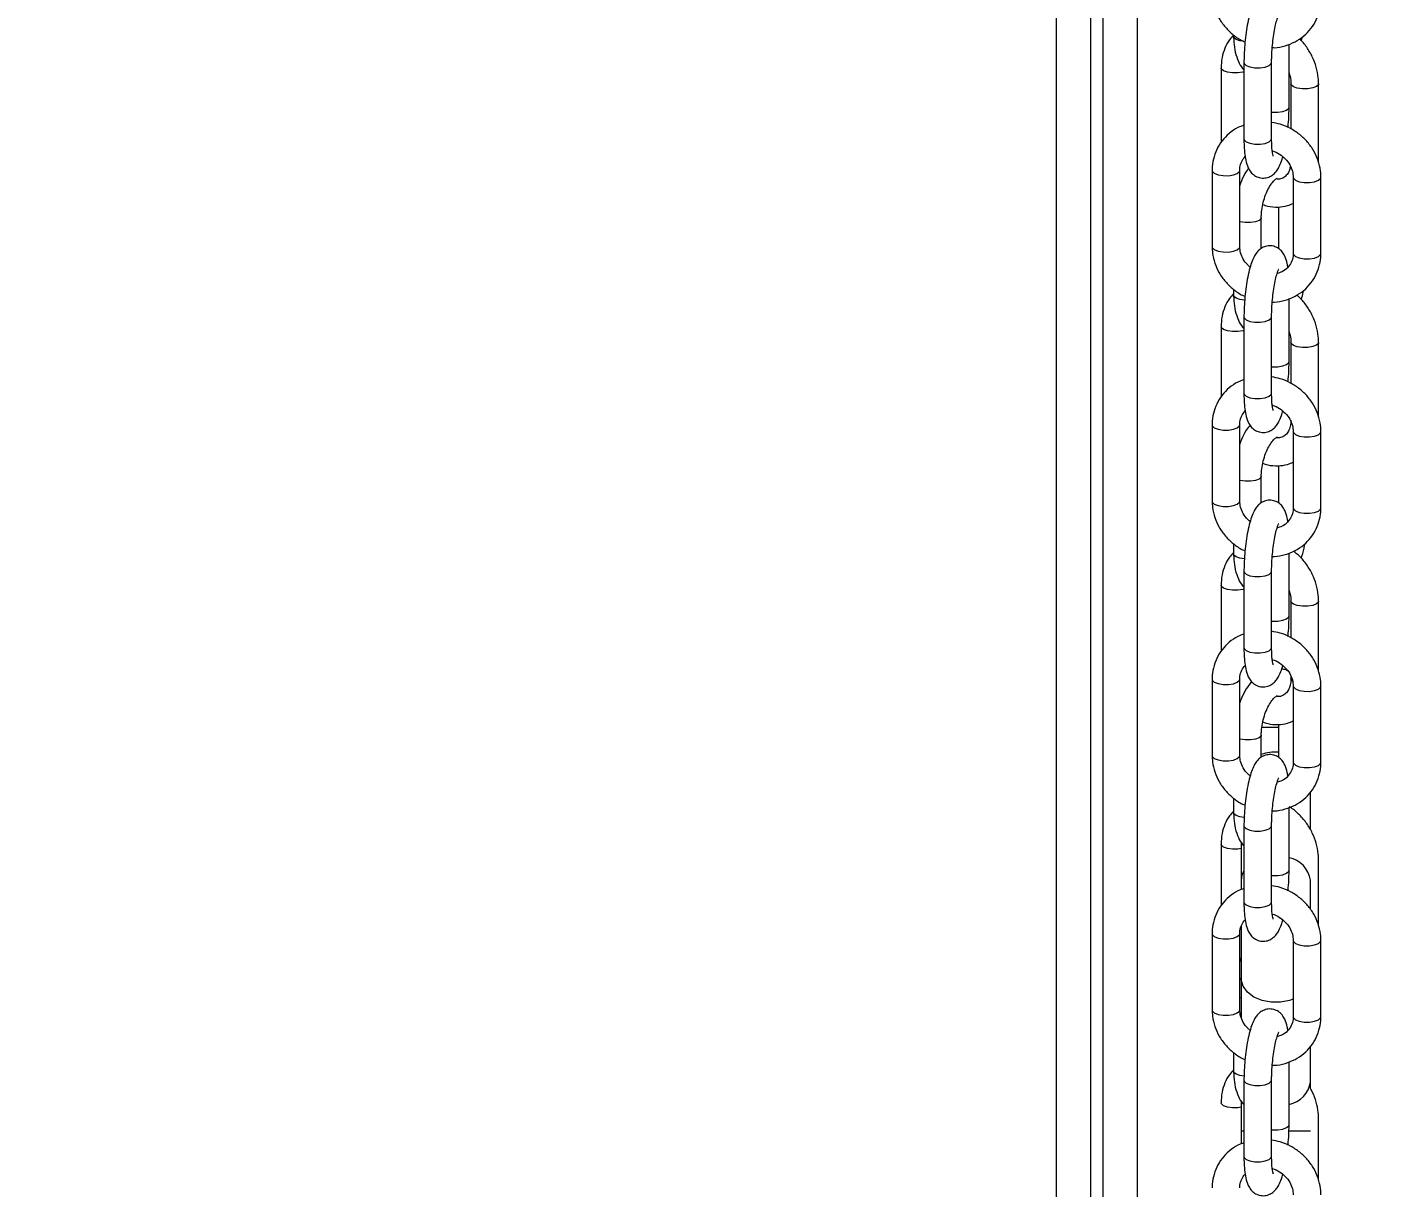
# Model space of a CAD drawing. Header units: millimetres. Extents: x -9110 to 8278, y -6387 to 5914.
# Drawn here: x -2328.6 to -2133, y -383.5 to -215.6 of the extents above; entities that cross this region are included whole.
import ezdxf

# ---------------------------------------------------------------- set-up
doc = ezdxf.new("R2010")
doc.units = ezdxf.units.MM
for name, color, linetype in [('DIKOM_ОБЪЕКТ', 7, 'Continuous'), ('DIKOM_РАЗМЕР_ЗОНА', 7, 'Continuous'), ('DIKOM_РАЗМЕР_ОБЪЕКТА', 7, 'Continuous')]:
    doc.layers.add(name, color=color, linetype=linetype)
doc.styles.add('style1', font='arial.ttf', dxfattribs={"width": 0.8})
doc.dimstyles.new('1-50', dxfattribs={"dimtxt": 300, "dimasz": 200, "dimexe": 100, "dimexo": 0, "dimgap": 100, "dimtad": 1, "dimtxsty": 'style1', "dimcen": 200, "dimclrd": 7, "dimclre": 7, "dimclrt": 7, "dimadec": 1, "dimazin": 2, "dimtfac": 1, "dimtmove": 0, "dimatfit": 2, "dimfxl": 0, "dimlwd": 25, "dimlwe": 18, "dimarcsym": 0})

# ---------------------------------------------------------------- blocks, each defined once
blk = doc.blocks.new('*D9')
at = {"layer": 'Defpoints', "color": 0, "transparency": 16777216}
for p in [(-2194.75, 3914.39), (-7206.95, -3406.45), (-367.75, -3406.45)]:
    blk.add_point(p, dxfattribs=at)
at = {"layer": 'DIKOM_РАЗМЕР_ОБЪЕКТА', "color": 7, "lineweight": 18, "transparency": 16777216}
for p, q in [((-2194.75, 3914.39), (-7306.95, 3914.39)), ((-367.75, -3406.45), (-7306.95, -3406.45))]:
    blk.add_line(p, q, dxfattribs=at)
at = {"layer": 'DIKOM_РАЗМЕР_ОБЪЕКТА', "color": 7, "lineweight": 25, "transparency": 16777216}
blk.add_line((-7206.95, 3714.39), (-7206.95, -3206.45), dxfattribs=at)
at = {"layer": 'DIKOM_РАЗМЕР_ОБЪЕКТА', "color": 7, "transparency": 16777216}
for points in [[(-7240.28, 3714.39), (-7173.61, 3714.39), (-7206.95, 3914.39)], [(-7240.28, -3206.45), (-7173.61, -3206.45), (-7206.95, -3406.45)]]:
    blk.add_solid(points, dxfattribs=at)
at = {"layer": 'DIKOM_РАЗМЕР_ОБЪЕКТА', "color": 7, "transparency": 16777216, "insert": (-7460.22, 292.26), "char_height": 300, "attachment_point": 5, "rotation": 90, "style": 'style1'}
blk.add_mtext('7300', dxfattribs=at)
blk = doc.blocks.new('*D10')
at = {"layer": 'Defpoints', "color": 0, "transparency": 16777216}
for p in [(-3851.31, 5914.39), (-8660.16, -5406.45), (-497.85, -5406.45)]:
    blk.add_point(p, dxfattribs=at)
at = {"layer": 'DIKOM_РАЗМЕР_ЗОНА', "color": 7, "lineweight": 18, "transparency": 16777216}
for p, q in [((-3851.31, 5914.39), (-8760.16, 5914.39)), ((-497.85, -5406.45), (-8760.16, -5406.45))]:
    blk.add_line(p, q, dxfattribs=at)
at = {"layer": 'DIKOM_РАЗМЕР_ЗОНА', "color": 7, "lineweight": 25, "transparency": 16777216}
blk.add_line((-8660.16, 5714.39), (-8660.16, -5206.45), dxfattribs=at)
at = {"layer": 'DIKOM_РАЗМЕР_ЗОНА', "color": 7, "transparency": 16777216}
for points in [[(-8693.49, 5714.39), (-8626.83, 5714.39), (-8660.16, 5914.39)], [(-8693.49, -5206.45), (-8626.83, -5206.45), (-8660.16, -5406.45)]]:
    blk.add_solid(points, dxfattribs=at)
at = {"layer": 'DIKOM_РАЗМЕР_ЗОНА', "color": 7, "transparency": 16777216, "insert": (-8913.43, 268.46), "char_height": 300, "attachment_point": 5, "rotation": 90, "style": 'style1'}
blk.add_mtext('11300', dxfattribs=at)
blk = doc.blocks.new('*D11')
at = {"layer": 'Defpoints', "color": 0, "transparency": 16777216}
for p in [(-6509.94, 303.97), (6278.2, -1263.03), (6278.2, -4309.96)]:
    blk.add_point(p, dxfattribs=at)
at = {"layer": 'DIKOM_РАЗМЕР_ОБЪЕКТА', "color": 7, "lineweight": 18, "transparency": 16777216}
for p, q in [((-6509.94, 303.97), (-6509.94, -4409.96)), ((6278.2, -1263.03), (6278.2, -4409.96))]:
    blk.add_line(p, q, dxfattribs=at)
at = {"layer": 'DIKOM_РАЗМЕР_ОБЪЕКТА', "color": 7, "lineweight": 25, "transparency": 16777216}
blk.add_line((-6309.94, -4309.96), (6078.2, -4309.96), dxfattribs=at)
at = {"layer": 'DIKOM_РАЗМЕР_ОБЪЕКТА', "color": 7, "transparency": 16777216}
for points in [[(-6309.94, -4276.63), (-6309.94, -4343.29), (-6509.94, -4309.96)], [(6078.2, -4276.63), (6078.2, -4343.29), (6278.2, -4309.96)]]:
    blk.add_solid(points, dxfattribs=at)
at = {"layer": 'DIKOM_РАЗМЕР_ОБЪЕКТА', "color": 7, "transparency": 16777216, "insert": (-27.26, -4056.79), "char_height": 300, "attachment_point": 5, "style": 'style1'}
blk.add_mtext('12800', dxfattribs=at)

msp = doc.modelspace()

# ---------------------------------------------------------------- linework, layer by layer
at = {"layer": 'DIKOM_ОБЪЕКТ', "color": 7, "linetype": 'Continuous', "lineweight": 15}
for p, q in [((-2173.084, 1853.969), (-2173.084, -1346.032)), ((-2168.084, -1346.032), (-2168.084, 1853.969)), ((-2179.816, 3.968), (-2179.816, -396.52)), ((-2174.816, -1746.032), (-2174.816, 3.968)), ((-2154.183, -216.734), (-2154.183, -216.964)), ((-2146.167, -227.14), (-2146.167, -218.064)), ((-2152.689, -220.711), (-2152.689, -231.747)), ((-2148.688, -231.747), (-2148.688, -220.711)), ((-2156.001, -221.513), (-2156.001, -232.296)), ((-2145.895, -223.803), (-2145.895, -230.313)), ((-2141.895, -235.026), (-2141.895, -223.803)), ((-2157.294, -236.306), (-2157.294, -247.342)), ((-2153.294, -247.342), (-2153.294, -236.306)), ((-2145.562, -237.296), (-2145.562, -248.332)), ((-2141.562, -248.332), (-2141.562, -237.296)), ((-2147.712, -241.597), (-2147.712, -247.589)), ((-2150.183, -247.611), (-2150.183, -243.152)), ((-2153.339, -247.507), (-2153.294, -247.342)), ((-2154.183, -253.521), (-2154.183, -254.375)), ((-2146.167, -263.926), (-2146.167, -254.85)), ((-2152.689, -257.498), (-2152.689, -268.534)), ((-2148.688, -268.534), (-2148.688, -257.498)), ((-2156.001, -258.925), (-2156.001, -269.083)), ((-2145.895, -261.215), (-2145.895, -267.099)), ((-2141.895, -271.979), (-2141.895, -261.215)), ((-2157.294, -273.092), (-2157.294, -284.128)), ((-2153.294, -284.128), (-2153.294, -273.092)), ((-2145.562, -274.082), (-2145.562, -285.118)), ((-2141.562, -285.118), (-2141.562, -274.082)), ((-2147.712, -279.009), (-2147.712, -284.376)), ((-2150.183, -284.397), (-2150.183, -280.564)), ((-2153.339, -284.293), (-2153.294, -284.128)), ((-2154.183, -290.308), (-2154.183, -291.787)), ((-2146.167, -300.713), (-2146.167, -291.637)), ((-2152.689, -294.284), (-2152.689, -305.32)), ((-2148.688, -305.32), (-2148.688, -294.284)), ((-2156.001, -296.337), (-2156.001, -305.87)), ((-2145.895, -298.627), (-2145.895, -303.886)), ((-2141.895, -308.765), (-2141.895, -298.627)), ((-2152.476, -308.019), (-2152.609, -308.069)), ((-2157.294, -309.879), (-2157.294, -320.915)), ((-2153.294, -320.915), (-2153.294, -309.879)), ((-2145.895, -309.478), (-2145.895, -309.85)), ((-2145.562, -310.869), (-2145.562, -321.905)), ((-2141.562, -321.905), (-2141.562, -310.869)), ((-2147.712, -316.421), (-2147.712, -321.162)), ((-2150.183, -321.184), (-2150.183, -317.976)), ((-2147.712, -316.889), (-2150.108, -316.889)), ((-2153.339, -321.08), (-2153.294, -320.915)), ((-2143.084, -331.661), (-2143.084, -326.241)), ((-2154.183, -327.095), (-2154.183, -329.199)), ((-2146.167, -337.5), (-2146.167, -328.424)), ((-2152.689, -331.071), (-2152.689, -342.107)), ((-2148.688, -342.107), (-2148.688, -331.071)), ((-2156.001, -333.749), (-2156.001, -342.656)), ((-2153.084, -333.453), (-2153.084, -338.961)), ((-2141.895, -345.552), (-2141.895, -336.038)), ((-2153.084, -338.961), (-2153.084, -340.204)), ((-2143.084, -343.174), (-2143.084, -338.961)), ((-2153.084, -345.601), (-2153.084, -353.103)), ((-2157.294, -346.666), (-2157.294, -357.702)), ((-2153.294, -357.702), (-2153.294, -346.666)), ((-2145.562, -347.656), (-2145.562, -358.692)), ((-2141.562, -358.692), (-2141.562, -347.656)), ((-2153.084, -350.148), (-2153.294, -350.714)), ((-2153.084, -353.103), (-2153.084, -358.802)), ((-2153.339, -357.867), (-2153.294, -357.702)), ((-2143.084, -368.103), (-2143.084, -363.028)), ((-2154.183, -363.881), (-2154.183, -366.611)), ((-2146.167, -374.286), (-2146.167, -365.21)), ((-2152.689, -367.858), (-2152.689, -378.894)), ((-2148.688, -378.894), (-2148.688, -367.858)), ((-2143.084, -369.055), (-2143.084, -368.103)), ((-2153.084, -370.864), (-2153.084, -375.174)), ((-2141.895, -382.339), (-2141.895, -373.45)), ((-2153.084, -375.174), (-2153.084, -377.092)), ((-2153.084, -375.174), (-2152.689, -375.174)), ((-2146.167, -375.174), (-2143.084, -375.174))]:
    msp.add_line(p, q, dxfattribs=at)
at = {"layer": 'DIKOM_ОБЪЕКТ', "color": 7, "linetype": 'Continuous', "lineweight": 15, "flags": 128}
for points in [[(-2152.772, -217.64), (-2153.261, -217.56), (-2153.824, -217.368), (-2154.136, -217.115), (-2154.183, -216.964)], [(-2152.689, -220.71), (-2152.656, -220.852), (-2152.368, -221.137), (-2151.825, -221.357), (-2151.109, -221.479)], [(-2151.109, -221.479), (-2150.328, -221.483), (-2149.603, -221.37), (-2149.043, -221.157), (-2148.733, -220.876), (-2148.688, -220.71)], [(-2152.689, -222.047), (-2152.857, -222.094), (-2153.572, -222.204), (-2154.352, -222.21), (-2155.079, -222.109), (-2155.642, -221.918), (-2155.954, -221.665), (-2156.001, -221.513)], [(-2141.895, -223.802), (-2141.926, -223.927), (-2142.21, -224.184), (-2142.751, -224.383), (-2143.466, -224.494), (-2144.246, -224.499), (-2144.973, -224.399), (-2145.536, -224.207), (-2145.848, -223.954), (-2145.895, -223.807)], [(-2148.688, -227.898), (-2148.588, -227.908), (-2147.807, -227.912), (-2147.082, -227.799), (-2146.522, -227.586), (-2146.212, -227.305), (-2146.167, -227.14)], [(-2152.689, -231.747), (-2152.656, -231.888), (-2152.368, -232.173), (-2151.825, -232.393), (-2151.109, -232.515), (-2150.328, -232.519), (-2149.603, -232.407), (-2149.043, -232.193), (-2148.733, -231.912), (-2148.688, -231.747)], [(-2157.294, -236.306), (-2157.262, -236.447), (-2156.974, -236.732), (-2156.43, -236.952), (-2155.714, -237.073), (-2154.934, -237.078), (-2154.209, -236.965), (-2153.649, -236.752), (-2153.339, -236.471), (-2153.294, -236.315)], [(-2145.562, -237.302), (-2145.529, -237.437), (-2145.242, -237.722), (-2144.698, -237.942), (-2143.982, -238.063), (-2143.202, -238.068), (-2142.476, -237.955), (-2141.916, -237.742), (-2141.607, -237.461), (-2141.562, -237.296)], [(-2150.183, -243.153), (-2150.214, -243.276), (-2150.499, -243.533), (-2151.039, -243.733), (-2151.755, -243.843), (-2152.535, -243.849), (-2153.261, -243.748), (-2153.294, -243.74)], [(-2157.294, -247.342), (-2157.262, -247.483), (-2156.974, -247.768), (-2156.43, -247.988), (-2155.714, -248.109), (-2154.934, -248.114), (-2154.209, -248.001), (-2153.649, -247.788), (-2153.339, -247.507)], [(-2145.562, -248.332), (-2145.529, -248.473), (-2145.242, -248.758), (-2144.698, -248.978), (-2143.982, -249.099), (-2143.202, -249.104), (-2142.476, -248.991), (-2141.916, -248.778), (-2141.607, -248.497), (-2141.562, -248.332)], [(-2152.587, -255.069), (-2153.261, -254.971), (-2153.824, -254.78), (-2154.136, -254.527), (-2154.183, -254.375)], [(-2152.689, -257.497), (-2152.656, -257.639), (-2152.368, -257.924), (-2151.825, -258.144), (-2151.109, -258.265)], [(-2151.109, -258.265), (-2150.328, -258.27), (-2149.603, -258.157), (-2149.043, -257.944), (-2148.733, -257.663), (-2148.688, -257.496)], [(-2152.689, -259.459), (-2152.857, -259.506), (-2153.572, -259.616), (-2154.352, -259.622), (-2155.079, -259.521), (-2155.642, -259.33), (-2155.954, -259.077), (-2156.001, -258.925)], [(-2141.895, -261.214), (-2141.926, -261.339), (-2142.21, -261.596), (-2142.751, -261.795), (-2143.466, -261.906), (-2144.246, -261.911), (-2144.973, -261.811), (-2145.536, -261.619), (-2145.848, -261.366), (-2145.895, -261.218)], [(-2148.688, -264.685), (-2148.588, -264.694), (-2147.807, -264.699), (-2147.082, -264.586), (-2146.522, -264.373), (-2146.212, -264.091), (-2146.167, -263.926)], [(-2152.689, -268.534), (-2152.656, -268.675), (-2152.368, -268.96), (-2151.825, -269.18), (-2151.109, -269.301), (-2150.328, -269.306), (-2149.603, -269.193), (-2149.043, -268.98), (-2148.733, -268.699), (-2148.688, -268.534)], [(-2157.294, -273.092), (-2157.262, -273.234), (-2156.974, -273.519), (-2156.43, -273.739), (-2155.714, -273.86), (-2154.934, -273.865), (-2154.209, -273.752), (-2153.649, -273.539), (-2153.339, -273.257), (-2153.294, -273.102)], [(-2145.562, -274.089), (-2145.529, -274.224), (-2145.242, -274.509), (-2144.698, -274.729), (-2143.982, -274.85), (-2143.202, -274.855), (-2142.476, -274.742), (-2141.916, -274.529), (-2141.607, -274.247), (-2141.562, -274.083)], [(-2150.183, -280.565), (-2150.214, -280.688), (-2150.499, -280.945), (-2151.039, -281.144), (-2151.755, -281.255), (-2152.535, -281.261), (-2153.261, -281.16), (-2153.294, -281.152)], [(-2157.294, -284.128), (-2157.262, -284.27), (-2156.974, -284.555), (-2156.43, -284.775), (-2155.714, -284.896), (-2154.934, -284.901), (-2154.209, -284.788), (-2153.649, -284.575), (-2153.339, -284.293)], [(-2145.562, -285.118), (-2145.529, -285.26), (-2145.242, -285.545), (-2144.698, -285.765), (-2143.982, -285.886), (-2143.202, -285.891), (-2142.476, -285.778), (-2141.916, -285.565), (-2141.607, -285.283), (-2141.562, -285.118)], [(-2152.625, -292.478), (-2153.261, -292.383), (-2153.824, -292.192), (-2154.136, -291.939), (-2154.183, -291.787)], [(-2152.689, -294.284), (-2152.656, -294.426), (-2152.368, -294.711), (-2151.825, -294.931), (-2151.109, -295.052)], [(-2151.109, -295.052), (-2150.328, -295.057), (-2149.603, -294.944), (-2149.043, -294.731), (-2148.733, -294.449), (-2148.688, -294.283)], [(-2152.689, -296.871), (-2152.857, -296.918), (-2153.572, -297.028), (-2154.352, -297.034), (-2155.079, -296.933), (-2155.642, -296.742), (-2155.954, -296.489), (-2156.001, -296.337)], [(-2141.895, -298.626), (-2141.926, -298.751), (-2142.21, -299.008), (-2142.751, -299.207), (-2143.466, -299.318), (-2144.246, -299.323), (-2144.973, -299.223), (-2145.536, -299.031), (-2145.848, -298.778), (-2145.895, -298.63)], [(-2148.688, -301.471), (-2148.588, -301.481), (-2147.807, -301.486), (-2147.082, -301.373), (-2146.522, -301.159), (-2146.212, -300.878), (-2146.167, -300.713)], [(-2152.689, -305.32), (-2152.656, -305.462), (-2152.368, -305.747), (-2151.825, -305.967), (-2151.109, -306.088), (-2150.328, -306.093), (-2149.603, -305.98), (-2149.043, -305.767), (-2148.733, -305.485), (-2148.688, -305.32)], [(-2157.294, -309.879), (-2157.262, -310.02), (-2156.974, -310.305), (-2156.43, -310.525), (-2155.714, -310.647), (-2154.934, -310.652), (-2154.209, -310.539), (-2153.649, -310.325), (-2153.339, -310.044), (-2153.294, -309.889)], [(-2145.693, -310.16), (-2145.848, -310.002), (-2145.895, -309.85)], [(-2145.562, -310.875), (-2145.529, -311.01), (-2145.242, -311.295), (-2144.698, -311.515), (-2143.982, -311.637), (-2143.202, -311.642), (-2142.476, -311.529), (-2141.916, -311.315), (-2141.607, -311.034), (-2141.562, -310.869)], [(-2150.183, -317.976), (-2150.214, -318.1), (-2150.499, -318.357), (-2151.039, -318.556), (-2151.755, -318.667), (-2152.535, -318.672), (-2153.261, -318.572), (-2153.294, -318.564)], [(-2157.294, -320.915), (-2157.262, -321.056), (-2156.974, -321.341), (-2156.43, -321.561), (-2155.714, -321.683), (-2154.934, -321.688), (-2154.209, -321.575), (-2153.649, -321.361), (-2153.339, -321.08)], [(-2145.562, -321.905), (-2145.529, -322.046), (-2145.242, -322.331), (-2144.698, -322.551), (-2143.982, -322.673), (-2143.202, -322.678), (-2142.476, -322.565), (-2141.916, -322.351), (-2141.607, -322.07), (-2141.562, -321.905)], [(-2152.662, -329.886), (-2153.261, -329.795), (-2153.824, -329.604), (-2154.136, -329.351), (-2154.183, -329.199)], [(-2152.689, -331.071), (-2152.656, -331.212), (-2152.368, -331.497), (-2151.825, -331.717), (-2151.109, -331.839)], [(-2151.109, -331.839), (-2150.328, -331.844), (-2149.603, -331.731), (-2149.043, -331.517), (-2148.733, -331.236), (-2148.688, -331.07)], [(-2153.084, -334.378), (-2153.572, -334.44), (-2154.352, -334.446), (-2155.079, -334.345), (-2155.642, -334.154), (-2155.954, -333.901), (-2156.001, -333.749)], [(-2152.689, -337.583), (-2152.979, -338.241), (-2153.084, -338.961)], [(-2148.688, -338.258), (-2148.588, -338.268), (-2147.807, -338.272), (-2147.082, -338.159), (-2146.522, -337.946), (-2146.212, -337.665), (-2146.167, -337.5)], [(-2152.689, -342.107), (-2152.656, -342.248), (-2152.368, -342.533), (-2151.825, -342.753), (-2151.109, -342.875), (-2150.328, -342.88), (-2149.603, -342.767), (-2149.043, -342.553), (-2148.733, -342.272), (-2148.688, -342.107)], [(-2157.294, -346.666), (-2157.262, -346.807), (-2156.974, -347.092), (-2156.43, -347.312), (-2155.714, -347.434), (-2154.934, -347.438), (-2154.209, -347.325), (-2153.649, -347.112), (-2153.339, -346.831), (-2153.294, -346.676)], [(-2145.562, -347.662), (-2145.529, -347.797), (-2145.242, -348.082), (-2144.698, -348.302), (-2143.982, -348.424), (-2143.202, -348.428), (-2142.476, -348.315), (-2141.916, -348.102), (-2141.607, -347.821), (-2141.562, -347.656)], [(-2145.562, -356.156), (-2146.092, -356.345), (-2147.403, -356.605), (-2148.765, -356.605), (-2150.076, -356.345), (-2151.239, -355.845), (-2152.168, -355.142), (-2152.795, -354.287), (-2153.072, -353.344), (-2153.084, -353.103)], [(-2157.294, -357.702), (-2157.262, -357.843), (-2156.974, -358.128), (-2156.43, -358.348), (-2155.714, -358.47), (-2154.934, -358.474), (-2154.209, -358.361), (-2153.649, -358.148), (-2153.339, -357.867)], [(-2153.084, -356.02), (-2153.261, -355.984), (-2153.294, -355.976)], [(-2145.562, -358.692), (-2145.529, -358.833), (-2145.242, -359.118), (-2144.698, -359.338), (-2143.982, -359.46), (-2143.202, -359.464), (-2142.476, -359.351), (-2141.916, -359.138), (-2141.607, -358.857), (-2141.562, -358.692)], [(-2152.678, -367.297), (-2153.261, -367.207), (-2153.824, -367.016), (-2154.136, -366.763), (-2154.183, -366.611)], [(-2152.689, -367.857), (-2152.656, -367.999), (-2152.368, -368.284), (-2151.825, -368.504), (-2151.109, -368.626)], [(-2151.109, -368.626), (-2150.328, -368.63), (-2149.603, -368.517), (-2149.043, -368.304), (-2148.733, -368.023), (-2148.688, -367.856)], [(-2153.084, -371.79), (-2153.572, -371.852), (-2154.352, -371.858), (-2155.079, -371.757), (-2155.642, -371.565), (-2155.954, -371.312), (-2156.001, -371.161)], [(-2148.688, -375.045), (-2148.588, -375.054), (-2147.807, -375.059), (-2147.082, -374.946), (-2146.522, -374.733), (-2146.212, -374.451), (-2146.167, -374.287)], [(-2152.689, -378.894), (-2152.656, -379.035), (-2152.368, -379.32), (-2151.825, -379.54), (-2151.109, -379.662), (-2150.328, -379.666), (-2149.603, -379.553), (-2149.043, -379.34), (-2148.733, -379.059), (-2148.688, -378.894)]]:
    msp.add_lwpolyline(points, dxfattribs=at)
at = {"layer": 'DIKOM_ОБЪЕКТ', "color": 7, "linetype": 'Continuous', "lineweight": 15}
for centre, radius, start, end in [((-2148.099, -327.207), 6.783, 86.7291, 107.88828), ((-2146.912, -339.487), 3.864, 7.82728, 78.89074), ((-2146.883, -367.603), 3.832, 280.76769, 352.5143)]:
    msp.add_arc(centre, radius, start, end, dxfattribs=at)
for points, knots in [([(-2157.294, -210.555), (-2157.282, -210.86), (-2157.252, -211.664), (-2156.942, -212.956), (-2156.308, -214.361), (-2155.403, -215.645), (-2154.25, -216.731), (-2153.269, -217.439), (-2152.654, -217.685), (-2152.532, -217.734)], [0, 0, 0, 0, 0.1034981, 0.2724711, 0.4422118, 0.6130401, 0.7848856, 0.9575586, 1, 1, 1, 1]), ([(-2146.344, -213.542), (-2146.369, -213.363), (-2146.451, -212.75), (-2146.669, -212.063), (-2147.105, -211.31), (-2147.659, -210.783), (-2148.379, -210.45), (-2149.186, -210.393), (-2149.918, -210.61), (-2150.487, -210.995), (-2150.914, -211.47), (-2151.28, -212.071), (-2151.611, -212.866), (-2151.933, -213.953), (-2152.212, -215.259), (-2152.433, -216.697), (-2152.589, -218.17), (-2152.674, -219.532), (-2152.684, -220.353), (-2152.689, -220.711)], [0, 0, 0, 0, 0.037019, 0.1265021, 0.1778203, 0.2220512, 0.2669672, 0.3125332, 0.3565663, 0.3970912, 0.439531, 0.4901007, 0.561092, 0.6378542, 0.7180018, 0.7939571, 0.8684656, 0.9426331, 1, 1, 1, 1]), ([(-2148.592, -218.559), (-2148.486, -218.563), (-2147.853, -218.584), (-2146.721, -218.324), (-2145.281, -217.771), (-2144.013, -216.919), (-2142.968, -215.839), (-2142.187, -214.57), (-2141.705, -213.191), (-2141.567, -212.159), (-2141.563, -211.616), (-2141.562, -211.545)], [0, 0, 0, 0, 0.0279983, 0.1673502, 0.306143, 0.4440078, 0.5808174, 0.716613, 0.8517532, 0.980558, 1, 1, 1, 1]), ([(-2148.688, -220.711), (-2148.687, -220.505), (-2148.682, -219.907), (-2148.627, -218.835), (-2148.507, -217.551), (-2148.334, -216.325), (-2148.127, -215.254), (-2147.911, -214.452), (-2147.756, -213.999), (-2147.65, -213.815), (-2147.674, -213.847), (-2147.677, -213.851)], [0, 0, 0, 0, 0.0749058, 0.2172407, 0.3608974, 0.5046065, 0.6464117, 0.7839704, 0.8937932, 0.9849867, 1, 1, 1, 1]), ([(-2154.183, -216.754), (-2154.389, -216.97), (-2154.908, -217.513), (-2155.474, -218.613), (-2155.918, -219.99), (-2155.973, -220.995), (-2156.001, -221.513)], [0, 0, 0, 0, 0.1766102, 0.4428067, 0.7125643, 1, 1, 1, 1]), ([(-2154.183, -216.964), (-2154.177, -217.233), (-2154.16, -218.015), (-2153.975, -219.257), (-2153.536, -220.514), (-2153.094, -221.356), (-2152.753, -221.684), (-2152.689, -221.747)], [0, 0, 0, 0, 0.1435737, 0.4176331, 0.7003558, 0.9432216, 1, 1, 1, 1]), ([(-2144.417, -217.566), (-2144.378, -217.47), (-2144.305, -217.292), (-2144.263, -217.099), (-2144.244, -217.01)], [0, 0, 0, 0, 0.5385051, 1, 1, 1, 1]), ([(-2141.895, -223.803), (-2141.904, -223.506), (-2141.93, -222.698), (-2142.202, -221.369), (-2142.765, -219.868), (-2143.6, -218.496), (-2144.25, -217.625), (-2144.654, -217.285), (-2144.654, -217.284)], [0, 0, 0, 0, 0.1257069, 0.3426586, 0.5606313, 0.7796839, 0.9996532, 1, 1, 1, 1]), ([(-2146.167, -222.227), (-2146.069, -222.572), (-2145.916, -223.111), (-2145.9, -223.62), (-2145.895, -223.803)], [0, 0, 0, 0, 0.6404832, 1, 1, 1, 1]), ([(-2146.324, -230.116), (-2146.308, -229.97), (-2146.238, -229.341), (-2146.184, -228.318), (-2146.172, -227.497), (-2146.167, -227.14)], [0, 0, 0, 0, 0.1462632, 0.6276543, 1, 1, 1, 1]), ([(-2152.689, -229.787), (-2152.981, -229.893), (-2153.755, -230.172), (-2154.84, -230.938), (-2155.889, -232.01), (-2156.669, -233.281), (-2157.151, -234.659), (-2157.289, -235.691), (-2157.293, -236.234), (-2157.294, -236.306)], [0, 0, 0, 0, 0.1076113, 0.2849243, 0.4608785, 0.6355285, 0.8093527, 0.9749952, 1, 1, 1, 1]), ([(-2141.562, -237.296), (-2141.574, -236.99), (-2141.604, -236.187), (-2141.914, -234.895), (-2142.547, -233.489), (-2143.455, -232.209), (-2144.6, -231.104), (-2145.942, -230.229), (-2147.324, -229.623), (-2148.268, -229.456), (-2148.688, -229.382)], [0, 0, 0, 0, 0.0814994, 0.2145545, 0.348208, 0.482733, 0.6180524, 0.7540235, 0.890468, 1, 1, 1, 1]), ([(-2152.689, -231.747), (-2152.687, -231.983), (-2152.681, -232.68), (-2152.613, -233.753), (-2152.443, -234.911), (-2152.189, -235.791), (-2151.752, -236.54), (-2151.197, -237.068), (-2150.478, -237.4), (-2149.67, -237.457), (-2148.938, -237.24), (-2148.369, -236.855), (-2147.941, -236.382), (-2147.578, -235.776), (-2147.295, -235.132), (-2147.137, -234.568), (-2147.076, -234.352)], [0, 0, 0, 0, 0.0512117, 0.1511661, 0.2551726, 0.3725086, 0.4398224, 0.4978011, 0.5567141, 0.6164487, 0.6741881, 0.727327, 0.7829767, 0.8492747, 0.9423725, 1, 1, 1, 1]), ([(-2148.46, -234.239), (-2148.459, -234.241), (-2148.444, -234.27), (-2148.498, -234.138), (-2148.563, -233.802), (-2148.644, -233.16), (-2148.683, -232.435), (-2148.687, -231.92), (-2148.688, -231.747)], [0, 0, 0, 0, 0.0094158, 0.1657396, 0.3651964, 0.6009294, 0.8659459, 1, 1, 1, 1]), ([(-2153.294, -236.306), (-2153.289, -236.172), (-2153.27, -235.718), (-2153.068, -235.005), (-2152.694, -234.537), (-2152.512, -234.309)], [0, 0, 0, 0, 0.1766932, 0.5980311, 1, 1, 1, 1]), ([(-2148.596, -233.483), (-2148.584, -233.485), (-2148.217, -233.559), (-2147.539, -233.944), (-2146.673, -234.617), (-2146.03, -235.475), (-2145.632, -236.398), (-2145.585, -237.001), (-2145.562, -237.296)], [0, 0, 0, 0, 0.007144, 0.2083765, 0.4083729, 0.6080442, 0.8083709, 1, 1, 1, 1]), ([(-2152.024, -236.03), (-2152.133, -236.175), (-2152.525, -236.694), (-2152.956, -237.531), (-2153.214, -238.252), (-2153.294, -238.478)], [0, 0, 0, 0, 0.2087466, 0.7523533, 1, 1, 1, 1]), ([(-2145.976, -235.711), (-2146.015, -235.909), (-2146.109, -236.393), (-2146.451, -236.945), (-2146.927, -237.369), (-2147.396, -237.593), (-2147.79, -237.585), (-2147.907, -237.582)], [0, 0, 0, 0, 0.1546788, 0.3792551, 0.6177621, 0.8863448, 1, 1, 1, 1]), ([(-2150.183, -243.152), (-2150.179, -242.97), (-2150.168, -242.436), (-2150.042, -241.477), (-2149.758, -240.344), (-2149.355, -239.298), (-2148.883, -238.435), (-2148.401, -237.824), (-2148.036, -237.507), (-2147.874, -237.467), (-2147.911, -237.469), (-2147.914, -237.469)], [0, 0, 0, 0, 0.0699615, 0.2054243, 0.3425426, 0.479587, 0.6139302, 0.7436622, 0.86817, 0.9908486, 1, 1, 1, 1]), ([(-2149.961, -241.247), (-2149.72, -241.332), (-2149.008, -241.582), (-2147.788, -241.645), (-2146.53, -241.513), (-2145.832, -241.201), (-2145.562, -241.081)], [0, 0, 0, 0, 0.1636344, 0.4853035, 0.8008684, 1, 1, 1, 1]), ([(-2157.294, -247.342), (-2157.282, -247.647), (-2157.252, -248.451), (-2156.942, -249.743), (-2156.308, -251.147), (-2155.403, -252.432), (-2154.25, -253.518), (-2153.269, -254.226), (-2152.654, -254.472), (-2152.532, -254.521)], [0, 0, 0, 0, 0.1034985, 0.2724723, 0.4422, 0.6130374, 0.7848858, 0.9575596, 1, 1, 1, 1]), ([(-2151.78, -250.285), (-2151.906, -250.19), (-2152.324, -249.873), (-2152.82, -249.157), (-2153.226, -248.24), (-2153.272, -247.637), (-2153.294, -247.342)], [0, 0, 0, 0, 0.127442, 0.4219214, 0.7173139, 1, 1, 1, 1]), ([(-2146.344, -250.329), (-2146.369, -250.149), (-2146.451, -249.536), (-2146.669, -248.85), (-2147.104, -248.096), (-2147.659, -247.57), (-2148.379, -247.237), (-2149.187, -247.18), (-2149.918, -247.397), (-2150.487, -247.782), (-2150.914, -248.256), (-2151.28, -248.857), (-2151.611, -249.652), (-2151.933, -250.74), (-2152.212, -252.046), (-2152.433, -253.484), (-2152.589, -254.957), (-2152.674, -256.318), (-2152.684, -257.139), (-2152.689, -257.498)], [0, 0, 0, 0, 0.037019, 0.1265031, 0.1778212, 0.2220513, 0.2669798, 0.3125346, 0.3565677, 0.3970926, 0.4395323, 0.4901021, 0.5610933, 0.6378544, 0.7180033, 0.7939586, 0.8684671, 0.9426331, 1, 1, 1, 1]), ([(-2148.592, -255.346), (-2148.486, -255.35), (-2147.853, -255.371), (-2146.721, -255.111), (-2145.281, -254.558), (-2144.013, -253.705), (-2142.968, -252.626), (-2142.187, -251.357), (-2141.705, -249.978), (-2141.567, -248.946), (-2141.563, -248.403), (-2141.562, -248.332)], [0, 0, 0, 0, 0.0279983, 0.1673504, 0.3061421, 0.444008, 0.5808174, 0.7166128, 0.8517638, 0.980558, 1, 1, 1, 1]), ([(-2145.562, -248.332), (-2145.567, -248.466), (-2145.585, -248.92), (-2145.807, -249.646), (-2146.345, -250.41), (-2147.053, -250.975), (-2147.649, -251.147), (-2147.896, -251.218)], [0, 0, 0, 0, 0.0993337, 0.3362023, 0.5794165, 0.825544, 1, 1, 1, 1]), ([(-2148.688, -257.498), (-2148.687, -257.291), (-2148.682, -256.694), (-2148.627, -255.622), (-2148.507, -254.338), (-2148.334, -253.112), (-2148.127, -252.041), (-2147.911, -251.238), (-2147.756, -250.786), (-2147.65, -250.602), (-2147.674, -250.634), (-2147.677, -250.638)], [0, 0, 0, 0, 0.0749059, 0.217241, 0.360898, 0.5046041, 0.6464125, 0.7839691, 0.8937921, 0.9849864, 1, 1, 1, 1]), ([(-2154.183, -254.166), (-2154.389, -254.382), (-2154.908, -254.925), (-2155.474, -256.025), (-2155.918, -257.402), (-2155.973, -258.407), (-2156.001, -258.925)], [0, 0, 0, 0, 0.1766102, 0.4428067, 0.7125643, 1, 1, 1, 1]), ([(-2144.417, -254.978), (-2144.379, -254.881), (-2144.219, -254.467), (-2144.13, -254.018), (-2144.061, -253.674)], [0, 0, 0, 0, 0.2334352, 1, 1, 1, 1]), ([(-2154.183, -254.375), (-2154.177, -254.645), (-2154.16, -255.427), (-2153.975, -256.669), (-2153.536, -257.926), (-2153.094, -258.768), (-2152.753, -259.096), (-2152.689, -259.159)], [0, 0, 0, 0, 0.1435741, 0.4176342, 0.7003578, 0.9432242, 1, 1, 1, 1]), ([(-2141.895, -261.215), (-2141.904, -260.918), (-2141.93, -260.11), (-2142.202, -258.78), (-2142.767, -257.281), (-2143.594, -255.902), (-2144.378, -254.903), (-2144.929, -254.462), (-2145.071, -254.349)], [0, 0, 0, 0, 0.1168561, 0.3185437, 0.521164, 0.7247935, 0.929268, 1, 1, 1, 1]), ([(-2146.167, -259.639), (-2146.069, -259.984), (-2145.916, -260.523), (-2145.9, -261.032), (-2145.895, -261.215)], [0, 0, 0, 0, 0.6404832, 1, 1, 1, 1]), ([(-2146.324, -266.903), (-2146.308, -266.757), (-2146.238, -266.128), (-2146.184, -265.104), (-2146.172, -264.284), (-2146.167, -263.926)], [0, 0, 0, 0, 0.1462715, 0.6276484, 1, 1, 1, 1]), ([(-2152.689, -266.574), (-2152.981, -266.679), (-2153.755, -266.959), (-2154.84, -267.725), (-2155.889, -268.797), (-2156.669, -270.067), (-2157.151, -271.445), (-2157.289, -272.478), (-2157.293, -273.021), (-2157.294, -273.092)], [0, 0, 0, 0, 0.1076126, 0.2849239, 0.4608782, 0.6355283, 0.8093526, 0.9749983, 1, 1, 1, 1]), ([(-2141.562, -274.082), (-2141.574, -273.777), (-2141.604, -272.973), (-2141.914, -271.681), (-2142.547, -270.275), (-2143.455, -268.996), (-2144.6, -267.891), (-2145.942, -267.016), (-2147.324, -266.41), (-2148.268, -266.243), (-2148.688, -266.169)], [0, 0, 0, 0, 0.0814993, 0.2145567, 0.34821, 0.4827328, 0.6180538, 0.7540248, 0.8904682, 1, 1, 1, 1]), ([(-2152.689, -268.534), (-2152.687, -268.77), (-2152.681, -269.467), (-2152.613, -270.539), (-2152.443, -271.698), (-2152.19, -272.578), (-2151.751, -273.327), (-2151.197, -273.854), (-2150.478, -274.187), (-2149.67, -274.244), (-2148.938, -274.027), (-2148.369, -273.642), (-2147.942, -273.168), (-2147.578, -272.563), (-2147.285, -271.891), (-2147.118, -271.295), (-2147.049, -271.048)], [0, 0, 0, 0, 0.0507898, 0.149917, 0.2530615, 0.3694266, 0.4361614, 0.4936799, 0.5521047, 0.611345, 0.6686062, 0.7213054, 0.7764946, 0.8422451, 0.9345714, 1, 1, 1, 1]), ([(-2148.46, -271.026), (-2148.459, -271.028), (-2148.444, -271.056), (-2148.498, -270.925), (-2148.563, -270.589), (-2148.644, -269.947), (-2148.683, -269.222), (-2148.687, -268.707), (-2148.688, -268.534)], [0, 0, 0, 0, 0.0094158, 0.1657386, 0.3651942, 0.6009257, 0.8659406, 1, 1, 1, 1]), ([(-2153.294, -273.092), (-2153.289, -272.958), (-2153.27, -272.505), (-2153.068, -271.792), (-2152.694, -271.324), (-2152.512, -271.095)], [0, 0, 0, 0, 0.1766861, 0.5980276, 1, 1, 1, 1]), ([(-2148.596, -270.27), (-2148.584, -270.272), (-2148.217, -270.346), (-2147.539, -270.73), (-2146.673, -271.404), (-2146.03, -272.262), (-2145.632, -273.185), (-2145.585, -273.788), (-2145.562, -274.082)], [0, 0, 0, 0, 0.007145, 0.2083753, 0.4083695, 0.6080344, 0.8083226, 1, 1, 1, 1]), ([(-2151.813, -273.153), (-2151.995, -273.39), (-2152.461, -273.999), (-2152.957, -274.942), (-2153.214, -275.664), (-2153.294, -275.89)], [0, 0, 0, 0, 0.3041309, 0.7821836, 1, 1, 1, 1]), ([(-2145.895, -272.438), (-2145.9, -272.588), (-2145.915, -273.051), (-2146.09, -273.731), (-2146.445, -274.361), (-2146.929, -274.779), (-2147.396, -275.005), (-2147.79, -274.997), (-2147.907, -274.994)], [0, 0, 0, 0, 0.0897888, 0.2782828, 0.4700212, 0.6736534, 0.9029636, 1, 1, 1, 1]), ([(-2150.183, -280.564), (-2150.179, -280.382), (-2150.168, -279.848), (-2150.042, -278.889), (-2149.758, -277.756), (-2149.355, -276.71), (-2148.883, -275.847), (-2148.401, -275.236), (-2148.036, -274.919), (-2147.874, -274.879), (-2147.911, -274.881), (-2147.914, -274.881)], [0, 0, 0, 0, 0.0699856, 0.2054437, 0.3425684, 0.4796191, 0.6139684, 0.7437064, 0.86822, 0.9909042, 1, 1, 1, 1]), ([(-2149.961, -278.659), (-2149.72, -278.744), (-2149.008, -278.994), (-2147.787, -279.056), (-2146.53, -278.925), (-2145.832, -278.613), (-2145.562, -278.493)], [0, 0, 0, 0, 0.1636346, 0.4853041, 0.8009114, 1, 1, 1, 1]), ([(-2157.294, -284.128), (-2157.282, -284.434), (-2157.252, -285.237), (-2156.942, -286.53), (-2156.308, -287.934), (-2155.403, -289.219), (-2154.25, -290.305), (-2153.269, -291.012), (-2152.654, -291.259), (-2152.532, -291.308)], [0, 0, 0, 0, 0.1035014, 0.2724719, 0.4422021, 0.6130391, 0.784885, 0.9575585, 1, 1, 1, 1]), ([(-2151.78, -287.072), (-2151.906, -286.976), (-2152.324, -286.66), (-2152.82, -285.944), (-2153.226, -285.027), (-2153.272, -284.424), (-2153.294, -284.128)], [0, 0, 0, 0, 0.1274481, 0.4219239, 0.7173724, 1, 1, 1, 1]), ([(-2146.344, -287.115), (-2146.369, -286.936), (-2146.451, -286.323), (-2146.669, -285.637), (-2147.104, -284.883), (-2147.659, -284.356), (-2148.379, -284.023), (-2149.187, -283.967), (-2149.918, -284.184), (-2150.487, -284.569), (-2150.914, -285.043), (-2151.28, -285.644), (-2151.611, -286.439), (-2151.933, -287.527), (-2152.212, -288.832), (-2152.433, -290.271), (-2152.589, -291.744), (-2152.674, -293.105), (-2152.684, -293.926), (-2152.689, -294.284)], [0, 0, 0, 0, 0.0370189, 0.1265017, 0.1778366, 0.2220524, 0.2669807, 0.3125355, 0.3565684, 0.3970932, 0.4395328, 0.4901024, 0.5610935, 0.6378555, 0.718004, 0.7939578, 0.868466, 0.9426332, 1, 1, 1, 1]), ([(-2148.592, -292.133), (-2148.486, -292.136), (-2147.853, -292.158), (-2146.721, -291.898), (-2145.281, -291.345), (-2144.013, -290.492), (-2142.968, -289.412), (-2142.187, -288.144), (-2141.705, -286.765), (-2141.567, -285.733), (-2141.563, -285.19), (-2141.562, -285.118)], [0, 0, 0, 0, 0.0279983, 0.16735, 0.3061417, 0.4440078, 0.5808173, 0.7166127, 0.8517662, 0.980558, 1, 1, 1, 1]), ([(-2145.562, -285.118), (-2145.567, -285.252), (-2145.585, -285.706), (-2145.807, -286.433), (-2146.345, -287.197), (-2147.053, -287.762), (-2147.649, -287.933), (-2147.896, -288.005)], [0, 0, 0, 0, 0.0993338, 0.3362027, 0.5794172, 0.8255421, 1, 1, 1, 1]), ([(-2148.688, -294.284), (-2148.687, -294.078), (-2148.682, -293.48), (-2148.627, -292.409), (-2148.507, -291.125), (-2148.334, -289.898), (-2148.127, -288.827), (-2147.911, -288.025), (-2147.756, -287.572), (-2147.65, -287.388), (-2147.674, -287.42), (-2147.677, -287.425)], [0, 0, 0, 0, 0.0749041, 0.2172359, 0.3608894, 0.5045798, 0.646382, 0.7839736, 0.8937955, 0.9849871, 1, 1, 1, 1]), ([(-2144.417, -292.389), (-2144.38, -292.293), (-2144.16, -291.715), (-2143.984, -290.994), (-2143.912, -290.39), (-2143.901, -290.3)], [0, 0, 0, 0, 0.1465475, 0.873742, 1, 1, 1, 1]), ([(-2154.183, -291.578), (-2154.389, -291.794), (-2154.908, -292.337), (-2155.474, -293.437), (-2155.918, -294.813), (-2155.973, -295.818), (-2156.001, -296.337)], [0, 0, 0, 0, 0.1766101, 0.4428022, 0.7125644, 1, 1, 1, 1]), ([(-2154.183, -291.787), (-2154.177, -292.057), (-2154.16, -292.839), (-2153.975, -294.081), (-2153.536, -295.338), (-2153.094, -296.18), (-2152.753, -296.508), (-2152.689, -296.571)], [0, 0, 0, 0, 0.143574, 0.4176295, 0.7003569, 0.9432214, 1, 1, 1, 1]), ([(-2141.895, -298.627), (-2141.904, -298.33), (-2141.93, -297.522), (-2142.201, -296.192), (-2142.767, -294.695), (-2143.591, -293.309), (-2144.516, -292.17), (-2145.228, -291.614), (-2145.527, -291.381)], [0, 0, 0, 0, 0.1084903, 0.2957317, 0.4838574, 0.6729089, 0.8627546, 1, 1, 1, 1]), ([(-2146.167, -297.051), (-2146.069, -297.396), (-2145.916, -297.935), (-2145.9, -298.444), (-2145.895, -298.627)], [0, 0, 0, 0, 0.6404597, 1, 1, 1, 1]), ([(-2146.324, -303.69), (-2146.308, -303.543), (-2146.238, -302.915), (-2146.184, -301.891), (-2146.172, -301.071), (-2146.167, -300.713)], [0, 0, 0, 0, 0.146268, 0.6276543, 1, 1, 1, 1]), ([(-2141.562, -310.869), (-2141.574, -310.564), (-2141.604, -309.76), (-2141.914, -308.468), (-2142.547, -307.062), (-2143.455, -305.783), (-2144.6, -304.677), (-2145.942, -303.803), (-2147.324, -303.196), (-2148.268, -303.03), (-2148.688, -302.956)], [0, 0, 0, 0, 0.0814991, 0.214555, 0.3482167, 0.4827347, 0.6180537, 0.7540251, 0.8904681, 1, 1, 1, 1]), ([(-2152.689, -303.36), (-2152.981, -303.466), (-2153.755, -303.745), (-2154.84, -304.512), (-2155.889, -305.583), (-2156.669, -306.854), (-2157.151, -308.232), (-2157.289, -309.265), (-2157.293, -309.808), (-2157.294, -309.879)], [0, 0, 0, 0, 0.107624, 0.2849346, 0.4608864, 0.635534, 0.8093372, 0.9749955, 1, 1, 1, 1]), ([(-2152.689, -305.32), (-2152.687, -305.556), (-2152.681, -306.254), (-2152.613, -307.326), (-2152.443, -308.485), (-2152.19, -309.364), (-2151.751, -310.114), (-2151.198, -310.641), (-2150.477, -310.974), (-2149.67, -311.031), (-2148.938, -310.814), (-2148.369, -310.428), (-2147.941, -309.955), (-2147.578, -309.35), (-2147.295, -308.705), (-2147.137, -308.141), (-2147.076, -307.926)], [0, 0, 0, 0, 0.0511987, 0.1511713, 0.2551765, 0.3725133, 0.4398044, 0.4978024, 0.5566995, 0.6164487, 0.6741878, 0.7273267, 0.7829765, 0.8492757, 0.9423725, 1, 1, 1, 1]), ([(-2148.46, -307.813), (-2148.459, -307.814), (-2148.444, -307.843), (-2148.498, -307.711), (-2148.563, -307.375), (-2148.644, -306.734), (-2148.683, -306.009), (-2148.687, -305.493), (-2148.688, -305.32)], [0, 0, 0, 0, 0.0094162, 0.1657395, 0.3651972, 0.6009274, 0.8659432, 1, 1, 1, 1]), ([(-2153.294, -309.879), (-2153.289, -309.745), (-2153.27, -309.292), (-2153.068, -308.578), (-2152.694, -308.11), (-2152.512, -307.882)], [0, 0, 0, 0, 0.1766748, 0.5979649, 1, 1, 1, 1]), ([(-2148.596, -307.056), (-2148.584, -307.059), (-2148.217, -307.132), (-2147.539, -307.517), (-2146.673, -308.19), (-2146.03, -309.048), (-2145.632, -309.972), (-2145.585, -310.574), (-2145.562, -310.869)], [0, 0, 0, 0, 0.0071267, 0.2083617, 0.4083593, 0.6080299, 0.8083216, 1, 1, 1, 1]), ([(-2146.312, -308.743), (-2146.419, -308.673), (-2146.693, -308.494), (-2147.022, -308.448), (-2147.223, -308.419)], [0, 0, 0, 0, 0.387226, 1, 1, 1, 1]), ([(-2151.576, -310.239), (-2151.839, -310.58), (-2152.389, -311.291), (-2152.957, -312.353), (-2153.214, -313.076), (-2153.294, -313.302)], [0, 0, 0, 0, 0.3872355, 0.8081975, 1, 1, 1, 1]), ([(-2145.895, -309.85), (-2145.9, -310), (-2145.915, -310.462), (-2146.09, -311.143), (-2146.445, -311.773), (-2146.929, -312.191), (-2147.396, -312.417), (-2147.79, -312.409), (-2147.907, -312.406)], [0, 0, 0, 0, 0.0897968, 0.2783009, 0.470053, 0.6736982, 0.9030226, 1, 1, 1, 1]), ([(-2150.183, -317.976), (-2150.179, -317.794), (-2150.168, -317.26), (-2150.042, -316.301), (-2149.758, -315.168), (-2149.355, -314.122), (-2148.883, -313.258), (-2148.401, -312.648), (-2148.036, -312.331), (-2147.874, -312.291), (-2147.911, -312.293), (-2147.914, -312.293)], [0, 0, 0, 0, 0.0699832, 0.2054415, 0.3425629, 0.479612, 0.613932, 0.7437093, 0.8682214, 0.9909043, 1, 1, 1, 1]), ([(-2149.961, -316.071), (-2149.72, -316.156), (-2149.008, -316.406), (-2147.787, -316.468), (-2146.53, -316.337), (-2145.832, -316.025), (-2145.562, -315.905)], [0, 0, 0, 0, 0.1636277, 0.4852835, 0.8008775, 1, 1, 1, 1]), ([(-2157.294, -320.915), (-2157.282, -321.22), (-2157.252, -322.024), (-2156.942, -323.316), (-2156.308, -324.721), (-2155.403, -326.005), (-2154.25, -327.092), (-2153.269, -327.799), (-2152.654, -328.046), (-2152.532, -328.094)], [0, 0, 0, 0, 0.1034989, 0.2724718, 0.4422029, 0.6130326, 0.7848845, 0.9575589, 1, 1, 1, 1]), ([(-2151.78, -323.858), (-2151.906, -323.763), (-2152.324, -323.447), (-2152.82, -322.73), (-2153.226, -321.814), (-2153.272, -321.21), (-2153.294, -320.915)], [0, 0, 0, 0, 0.127462, 0.4219126, 0.7173686, 1, 1, 1, 1]), ([(-2146.344, -323.902), (-2146.369, -323.723), (-2146.451, -323.11), (-2146.669, -322.423), (-2147.104, -321.67), (-2147.659, -321.143), (-2148.379, -320.81), (-2149.187, -320.753), (-2149.918, -320.97), (-2150.487, -321.356), (-2150.914, -321.83), (-2151.28, -322.431), (-2151.611, -323.226), (-2151.933, -324.313), (-2152.212, -325.619), (-2152.433, -327.058), (-2152.589, -328.53), (-2152.674, -329.892), (-2152.684, -330.713), (-2152.689, -331.071)], [0, 0, 0, 0, 0.0370192, 0.1265017, 0.1778363, 0.2220523, 0.2669801, 0.3125347, 0.3565676, 0.3970922, 0.4395316, 0.4901006, 0.5610917, 0.6378528, 0.7180004, 0.7939551, 0.8684623, 0.9426257, 1, 1, 1, 1]), ([(-2148.592, -328.919), (-2148.486, -328.923), (-2147.853, -328.945), (-2146.721, -328.684), (-2145.281, -328.131), (-2144.013, -327.279), (-2142.968, -326.199), (-2142.187, -324.93), (-2141.705, -323.552), (-2141.567, -322.519), (-2141.563, -321.976), (-2141.562, -321.905)], [0, 0, 0, 0, 0.0279983, 0.1673502, 0.3061425, 0.4440078, 0.5808173, 0.7166127, 0.8517662, 0.980558, 1, 1, 1, 1]), ([(-2145.562, -321.905), (-2145.567, -322.039), (-2145.585, -322.493), (-2145.807, -323.22), (-2146.345, -323.984), (-2147.053, -324.548), (-2147.649, -324.72), (-2147.896, -324.791)], [0, 0, 0, 0, 0.0993339, 0.3362006, 0.5794172, 0.8255437, 1, 1, 1, 1]), ([(-2148.688, -331.071), (-2148.687, -330.865), (-2148.682, -330.267), (-2148.627, -329.195), (-2148.507, -327.911), (-2148.334, -326.685), (-2148.127, -325.614), (-2147.911, -324.812), (-2147.756, -324.359), (-2147.65, -324.175), (-2147.674, -324.207), (-2147.677, -324.212)], [0, 0, 0, 0, 0.0749041, 0.2172359, 0.3608894, 0.5045798, 0.6463819, 0.7839747, 0.8937951, 0.9849869, 1, 1, 1, 1]), ([(-2141.895, -336.038), (-2141.904, -335.742), (-2141.93, -334.934), (-2142.201, -333.603), (-2142.769, -332.109), (-2143.586, -330.712), (-2144.63, -329.498), (-2145.512, -328.693), (-2146.066, -328.395), (-2146.167, -328.341)], [0, 0, 0, 0, 0.0989963, 0.2698521, 0.4415134, 0.6140223, 0.7872545, 0.9612294, 1, 1, 1, 1]), ([(-2154.183, -328.99), (-2154.389, -329.206), (-2154.908, -329.748), (-2155.474, -330.849), (-2155.918, -332.225), (-2155.973, -333.23), (-2156.001, -333.749)], [0, 0, 0, 0, 0.1766097, 0.4428056, 0.7125625, 1, 1, 1, 1]), ([(-2154.183, -329.199), (-2154.177, -329.468), (-2154.16, -330.251), (-2153.975, -331.493), (-2153.536, -332.75), (-2153.094, -333.592), (-2152.753, -333.92), (-2152.689, -333.983)], [0, 0, 0, 0, 0.1435446, 0.4175979, 0.7003617, 0.9432223, 1, 1, 1, 1]), ([(-2146.324, -340.476), (-2146.308, -340.33), (-2146.238, -339.701), (-2146.184, -338.678), (-2146.172, -337.857), (-2146.167, -337.5)], [0, 0, 0, 0, 0.146268, 0.6276543, 1, 1, 1, 1]), ([(-2152.689, -340.147), (-2152.981, -340.253), (-2153.755, -340.532), (-2154.84, -341.299), (-2155.889, -342.37), (-2156.669, -343.641), (-2157.151, -345.019), (-2157.289, -346.052), (-2157.293, -346.594), (-2157.294, -346.666)], [0, 0, 0, 0, 0.1076247, 0.2849346, 0.4608866, 0.6355344, 0.8093392, 0.9749796, 1, 1, 1, 1]), ([(-2141.562, -347.656), (-2141.574, -347.35), (-2141.604, -346.547), (-2141.914, -345.255), (-2142.547, -343.849), (-2143.455, -342.569), (-2144.6, -341.464), (-2145.942, -340.589), (-2147.324, -339.983), (-2148.268, -339.816), (-2148.688, -339.742)], [0, 0, 0, 0, 0.0814991, 0.2145551, 0.3482168, 0.4827349, 0.6180539, 0.7540253, 0.8904684, 1, 1, 1, 1]), ([(-2152.689, -342.107), (-2152.687, -342.343), (-2152.681, -343.04), (-2152.613, -344.112), (-2152.443, -345.271), (-2152.19, -346.151), (-2151.751, -346.9), (-2151.198, -347.428), (-2150.477, -347.761), (-2149.67, -347.817), (-2148.938, -347.6), (-2148.369, -347.215), (-2147.941, -346.742), (-2147.578, -346.137), (-2147.295, -345.492), (-2147.137, -344.928), (-2147.076, -344.712)], [0, 0, 0, 0, 0.0511984, 0.1511704, 0.2551751, 0.3725113, 0.4398026, 0.4977997, 0.5566969, 0.6164457, 0.6741845, 0.7273045, 0.7829539, 0.8492759, 0.9423728, 1, 1, 1, 1]), ([(-2148.46, -344.599), (-2148.459, -344.601), (-2148.444, -344.63), (-2148.498, -344.498), (-2148.563, -344.162), (-2148.644, -343.52), (-2148.683, -342.795), (-2148.687, -342.28), (-2148.688, -342.107)], [0, 0, 0, 0, 0.0093082, 0.1656485, 0.3651263, 0.6008842, 0.8659287, 1, 1, 1, 1]), ([(-2148.596, -343.843), (-2148.584, -343.846), (-2148.217, -343.919), (-2147.539, -344.304), (-2146.673, -344.977), (-2146.03, -345.835), (-2145.632, -346.758), (-2145.585, -347.361), (-2145.562, -347.656)], [0, 0, 0, 0, 0.0071439, 0.2083701, 0.4083626, 0.6080037, 0.8083265, 1, 1, 1, 1]), ([(-2153.294, -346.666), (-2153.289, -346.532), (-2153.27, -346.078), (-2153.068, -345.365), (-2152.694, -344.897), (-2152.512, -344.669)], [0, 0, 0, 0, 0.1766748, 0.5979649, 1, 1, 1, 1]), ([(-2157.294, -357.702), (-2157.282, -358.007), (-2157.252, -358.811), (-2156.942, -360.103), (-2156.308, -361.507), (-2155.403, -362.792), (-2154.25, -363.878), (-2153.269, -364.586), (-2152.654, -364.832), (-2152.532, -364.881)], [0, 0, 0, 0, 0.1034988, 0.2724715, 0.4422025, 0.6130321, 0.7848838, 0.9575589, 1, 1, 1, 1]), ([(-2151.78, -360.645), (-2151.906, -360.55), (-2152.324, -360.234), (-2152.82, -359.517), (-2153.226, -358.601), (-2153.272, -357.997), (-2153.294, -357.702)], [0, 0, 0, 0, 0.127462, 0.4219126, 0.7173686, 1, 1, 1, 1]), ([(-2146.344, -360.689), (-2146.369, -360.509), (-2146.451, -359.897), (-2146.669, -359.21), (-2147.104, -358.457), (-2147.659, -357.93), (-2148.379, -357.597), (-2149.187, -357.54), (-2149.918, -357.757), (-2150.487, -358.142), (-2150.914, -358.616), (-2151.28, -359.218), (-2151.611, -360.012), (-2151.933, -361.1), (-2152.212, -362.406), (-2152.433, -363.844), (-2152.589, -365.317), (-2152.674, -366.679), (-2152.684, -367.5), (-2152.689, -367.858)], [0, 0, 0, 0, 0.0370185, 0.126501, 0.1778353, 0.2220511, 0.2669787, 0.3125331, 0.3565658, 0.3970902, 0.4395294, 0.490098, 0.5610889, 0.6378495, 0.7179967, 0.7939586, 0.8684629, 0.9426267, 1, 1, 1, 1]), ([(-2148.592, -365.706), (-2148.486, -365.71), (-2147.853, -365.731), (-2146.721, -365.471), (-2145.281, -364.918), (-2144.013, -364.065), (-2142.968, -362.986), (-2142.187, -361.717), (-2141.705, -360.338), (-2141.567, -359.306), (-2141.563, -358.763), (-2141.562, -358.692)], [0, 0, 0, 0, 0.0279983, 0.1673503, 0.3061425, 0.4440079, 0.5808306, 0.7166261, 0.8517661, 0.980558, 1, 1, 1, 1]), ([(-2145.562, -358.692), (-2145.567, -358.826), (-2145.585, -359.28), (-2145.807, -360.006), (-2146.345, -360.77), (-2147.053, -361.335), (-2147.649, -361.507), (-2147.896, -361.578)], [0, 0, 0, 0, 0.0992773, 0.3361429, 0.5794191, 0.8255445, 1, 1, 1, 1]), ([(-2148.688, -367.858), (-2148.687, -367.651), (-2148.682, -367.054), (-2148.627, -365.982), (-2148.507, -364.698), (-2148.334, -363.472), (-2148.127, -362.401), (-2147.911, -361.598), (-2147.756, -361.146), (-2147.65, -360.962), (-2147.674, -360.994), (-2147.677, -360.998)], [0, 0, 0, 0, 0.0749035, 0.217234, 0.3608863, 0.5045755, 0.6463765, 0.7839298, 0.893796, 0.984987, 1, 1, 1, 1]), ([(-2154.183, -366.402), (-2154.389, -366.618), (-2154.908, -367.161), (-2155.474, -368.261), (-2155.918, -369.637), (-2155.973, -370.642), (-2156.001, -371.161)], [0, 0, 0, 0, 0.1765795, 0.4428159, 0.712583, 1, 1, 1, 1]), ([(-2154.183, -366.611), (-2154.177, -366.88), (-2154.16, -367.663), (-2153.975, -368.905), (-2153.536, -370.162), (-2153.094, -371.004), (-2152.753, -371.332), (-2152.689, -371.394)], [0, 0, 0, 0, 0.143544, 0.4175961, 0.7003158, 0.9432226, 1, 1, 1, 1]), ([(-2141.895, -373.45), (-2141.904, -373.154), (-2141.928, -372.345), (-2142.211, -371.021), (-2142.616, -369.836), (-2142.989, -369.227), (-2143.084, -369.072)], [0, 0, 0, 0, 0.1980362, 0.5398229, 0.883221, 1, 1, 1, 1]), ([(-2146.324, -377.263), (-2146.308, -377.117), (-2146.238, -376.488), (-2146.184, -375.464), (-2146.172, -374.644), (-2146.167, -374.286)], [0, 0, 0, 0, 0.1462673, 0.6276561, 1, 1, 1, 1]), ([(-2152.689, -376.934), (-2152.981, -377.039), (-2153.755, -377.319), (-2154.84, -378.085), (-2155.889, -379.157), (-2156.669, -380.427), (-2157.151, -381.806), (-2157.289, -382.838), (-2157.293, -383.381), (-2157.294, -383.452)], [0, 0, 0, 0, 0.1076264, 0.2849391, 0.4608939, 0.6355444, 0.8093521, 0.9749951, 1, 1, 1, 1]), ([(-2141.562, -384.442), (-2141.574, -384.137), (-2141.604, -383.333), (-2141.914, -382.041), (-2142.547, -380.636), (-2143.455, -379.356), (-2144.6, -378.251), (-2145.942, -377.376), (-2147.324, -376.77), (-2148.268, -376.603), (-2148.688, -376.529)], [0, 0, 0, 0, 0.0814883, 0.2145454, 0.3482083, 0.4827276, 0.6180518, 0.7540225, 0.8904674, 1, 1, 1, 1]), ([(-2152.689, -378.894), (-2152.687, -379.13), (-2152.681, -379.827), (-2152.613, -380.899), (-2152.443, -382.059), (-2152.19, -382.938), (-2151.751, -383.687), (-2151.198, -384.214), (-2150.477, -384.547), (-2149.67, -384.604), (-2148.938, -384.387), (-2148.369, -384.002), (-2147.941, -383.528), (-2147.578, -382.923), (-2147.295, -382.278), (-2147.137, -381.715), (-2147.076, -381.499)], [0, 0, 0, 0, 0.0511991, 0.1511701, 0.2551535, 0.3725125, 0.4398037, 0.4978012, 0.5566978, 0.6164465, 0.6741854, 0.7273052, 0.7829545, 0.8492763, 0.9423729, 1, 1, 1, 1]), ([(-2148.46, -381.386), (-2148.459, -381.388), (-2148.444, -381.417), (-2148.498, -381.284), (-2148.563, -380.949), (-2148.644, -380.307), (-2148.683, -379.582), (-2148.687, -379.067), (-2148.688, -378.894)], [0, 0, 0, 0, 0.0093082, 0.1656485, 0.3651263, 0.6008842, 0.8659287, 1, 1, 1, 1]), ([(-2148.596, -380.63), (-2148.584, -380.632), (-2148.217, -380.706), (-2147.539, -381.091), (-2146.673, -381.764), (-2146.03, -382.622), (-2145.632, -383.545), (-2145.585, -384.148), (-2145.562, -384.442)], [0, 0, 0, 0, 0.0071447, 0.2083791, 0.4083809, 0.6080314, 0.8083635, 1, 1, 1, 1]), ([(-2153.294, -383.452), (-2153.289, -383.318), (-2153.27, -382.865), (-2153.068, -382.152), (-2152.694, -381.684), (-2152.512, -381.455)], [0, 0, 0, 0, 0.1765925, 0.5979247, 1, 1, 1, 1])]:
    msp.add_open_spline(points, degree=3, knots=knots, dxfattribs=at)

# ---------------------------------------------------------------- dimensions: what is measured, and where the dimension line sits
at = {"layer": 'DIKOM_РАЗМЕР_ЗОНА'}
dim = msp.add_linear_dim(base=(-8660.16, -5406.454), p1=(-3851.314, 5914.391), p2=(-497.849, -5406.454), angle=90, text='11300', dimstyle='1-50', dxfattribs=at)
dim.commit()
dim.dimension.update_dxf_attribs({"geometry": '*D10', "text_midpoint": (-8660.16, 268.455), "dimtype": 160})
at = {"layer": 'DIKOM_РАЗМЕР_ОБЪЕКТА'}
dim = msp.add_linear_dim(base=(-7206.946, -3406.454), p1=(-2194.748, 3914.391), p2=(-367.748, -3406.454), angle=90, text='7300', dimstyle='1-50', dxfattribs=at)
dim.commit()
dim.dimension.update_dxf_attribs({"geometry": '*D9', "text_midpoint": (-7206.946, 292.262), "dimtype": 160})
dim = msp.add_linear_dim(base=(6278.196, -4309.959), p1=(-6509.939, 303.968), p2=(6278.196, -1263.032), text='12800', dimstyle='1-50', dxfattribs=at)
dim.commit()
dim.dimension.update_dxf_attribs({"geometry": '*D11', "text_midpoint": (-27.257, -4309.959), "dimtype": 160})

doc.saveas('drawing.dxf')
